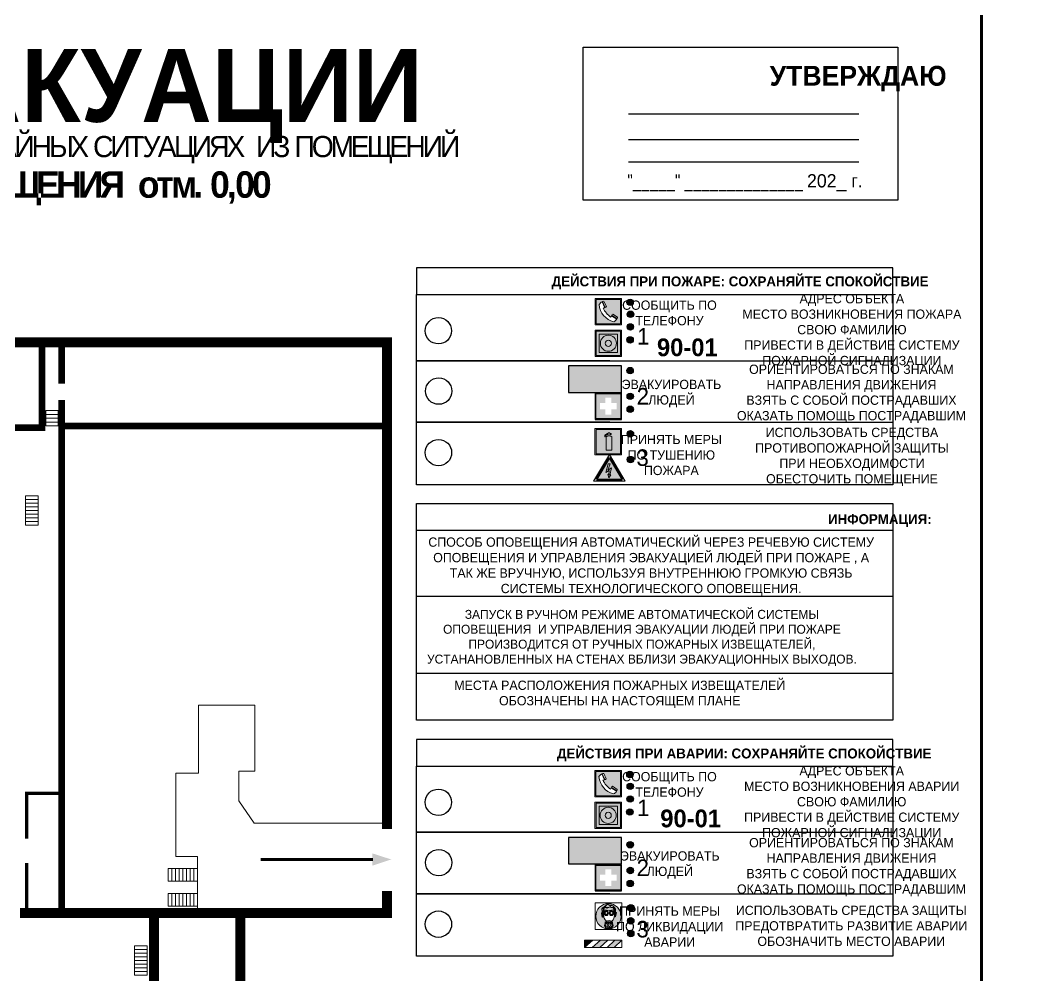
# Model space of a CAD drawing. Header units: millimetres. Extents: x 13114 to 67229, y 22859 to 38520.
# Drawn here: x 19167.7 to 19470.4, y 25558.4 to 25847 of the extents above; entities that cross this region are included whole.
import ezdxf

# ---------------------------------------------------------------- set-up
doc = ezdxf.new("R2010")
doc.units = ezdxf.units.MM
doc.layers.add('План_Штампы', color=7, linetype='Continuous')
doc.styles.add('обычный', font='arial.ttf')

# ---------------------------------------------------------------- blocks, each defined once
blk = doc.blocks.new('A$C3E6D3DDE')
at = {"lineweight": 5}
h = blk.add_hatch(color=40, dxfattribs=at)
h.paths.add_polyline_path([(24.1, 1.45), (16.46, -11.35), (31.74, -11.35)])
h.paths.add_polyline_path([(24.09, -0.46), (30.03, -10.41), (18.14, -10.41)], flags=16)
h.paths.add_polyline_path([(24.54, -3.08), (23.41, -6.02), (25.13, -5.01), (24.33, -8.5), (24.82, -8.27), (23.79, -9.86), (23.4, -8.04), (23.8, -8.43), (24.04, -6.29), (22.39, -7.25), (23.44, -3.08)], flags=0)
h = blk.add_hatch(color=256, dxfattribs=at)
h.paths.add_polyline_path([(24.37, 0.03, 0.567511), (23.82, 0.03), (17.59, -10.4, 0.582454), (17.86, -10.88), (30.32, -10.88, 0.582149), (30.6, -10.4)])
h.paths.add_polyline_path([(24.09, -0.46), (18.14, -10.41), (30.03, -10.41)], flags=16)
h.paths.add_polyline_path([(24.54, -3.08), (23.41, -6.02), (25.13, -5.01), (24.33, -8.5), (24.82, -8.27), (23.79, -9.86), (23.4, -8.04), (23.8, -8.43), (24.04, -6.29), (22.39, -7.25), (23.44, -3.08)], flags=0)
h = blk.add_hatch(color=40, dxfattribs=at)
h.paths.add_polyline_path([(24.09, -0.46), (18.14, -10.41), (30.03, -10.41)])
h.paths.add_polyline_path([(24.82, -8.27), (23.79, -9.86), (23.4, -8.04), (23.8, -8.43), (24.04, -6.29), (22.39, -7.25), (23.44, -3.08), (24.54, -3.08), (23.41, -6.02), (25.13, -5.01), (24.33, -8.5)], flags=16)
at = {"color": 40, "lineweight": 5}
for p, q in [((16.46, -11.35), (24.1, 1.45)), ((24.1, 1.45), (31.74, -11.35))]:
    blk.add_line(p, q, dxfattribs=at)
at = {"lineweight": 5}
for p, q in [((17.59, -10.4), (23.82, 0.03)), ((24.37, 0.03), (30.6, -10.4)), ((18.14, -10.41), (24.09, -0.46)), ((23.44, -3.08), (22.39, -7.25)), ((23.41, -6.02), (24.54, -3.08)), ((24.54, -3.08), (23.44, -3.08)), ((24.09, -0.46), (30.03, -10.41)), ((22.39, -7.25), (24.04, -6.29)), ((23.8, -8.43), (23.4, -8.04)), ((23.4, -8.04), (23.79, -9.86)), ((25.13, -5.01), (23.41, -6.02)), ((23.79, -9.86), (24.82, -8.27)), ((24.04, -6.29), (23.8, -8.43)), ((24.33, -8.5), (25.13, -5.01)), ((24.82, -8.27), (24.33, -8.5)), ((17.86, -10.88), (30.32, -10.88)), ((18.14, -10.41), (30.03, -10.41))]:
    blk.add_line(p, q, dxfattribs=at)
at = {"color": 50, "lineweight": 5}
blk.add_line((31.74, -11.35), (16.46, -11.35), dxfattribs=at)
blk = doc.blocks.new('A$C38D26F80')
h = blk.add_hatch(color=5)
h.dxf.hatch_style = 1
h.paths.add_polyline_path([(-8.77, -4.48, 1), (-0.19, -4.48, 1)])
h.paths.add_polyline_path([(-6.75, -3.58), (-6.75, -3.31), (-6.62, -3.22), (-6.5, -3.22), (-6.42, -3.3), (-6.39, -3.28), (-6.59, -2.23), (-6.59, -2.01), (-6.38, -1.58), (-4.76, -0.4), (-4.13, -0.79, -0.362848), (-2.1, -2.1, -0.201049), (-2.17, -2.48, 0.085434), (-2.26, -3.13), (-1.9, -3.16), (-2.25, -4.7), (-2.4, -4.59), (-2.43, -4.34), (-2.36, -4.34), (-2.14, -3.34), (-2.47, -3.42), (-2.58, -1.95), (-2.77, -1.58), (-3.58, -1.52), (-3.92, -1.26), (-5.05, -1.73), (-4.87, -1.39), (-5.41, -1.6), (-5.41, -1.46), (-6.13, -1.87), (-6.18, -3.5), (-6.56, -3.47), (-6.37, -4.59), (-6.16, -4.43), (-6.16, -4.66), (-6.36, -4.79), (-6.37, -4.8), (-6.51, -4.76)], flags=16)
h.paths.add_polyline_path([(-6.51, -4.76), (-6.36, -4.79), (-6.37, -4.8)], flags=0)
h.paths.add_polyline_path([(-5.92, -2.34, 0.089508), (-2.67, -2.35), (-2.48, -3.88, -0.268602), (-3.4, -6.18, 0.262449), (-5.2, -6.18, -0.268602), (-6.11, -3.88)], flags=16)
edge = h.paths.add_edge_path(flags=16)
edge.add_ellipse((-5.19, -3.41), major_axis=(0, 0.842), ratio=0.848992, start_angle=0, end_angle=360)
edge = h.paths.add_edge_path(flags=0)
edge.add_ellipse((-5.19, -3.39), major_axis=(0, 0.665), ratio=0.853798, start_angle=0, end_angle=360)
edge = h.paths.add_edge_path(flags=0)
edge.add_ellipse((-5.19, -3.4), major_axis=(0, 0.528), ratio=0.864094, start_angle=0, end_angle=360)
edge = h.paths.add_edge_path(flags=16)
edge.add_ellipse((-3.47, -3.4), major_axis=(0, 0.842), ratio=0.848992, start_angle=0, end_angle=360)
h.paths.add_polyline_path([(-3.13, -6.45), (-3.13, -6.84, 0.383174), (-5.57, -6.85), (-5.57, -6.49, -0.369952)], flags=16)
edge = h.paths.add_edge_path(flags=0)
edge.add_ellipse((-3.47, -3.39), major_axis=(0, 0.665), ratio=0.853798, start_angle=0, end_angle=360)
edge = h.paths.add_edge_path(flags=0)
edge.add_ellipse((-3.47, -3.4), major_axis=(0, 0.528), ratio=0.864094, start_angle=0, end_angle=360)
edge = h.paths.add_edge_path(flags=16)
edge.add_ellipse((-4.34, -7.57), major_axis=(-1.48, 0), ratio=0.744955, start_angle=0, end_angle=360)
h.paths.add_polyline_path([(-5.01, -6.85, -1), (-5.15, -6.85, -1)], flags=0)
h.paths.add_polyline_path([(-5.33, -7.14, -1), (-5.47, -7.14, -1)], flags=0)
h.paths.add_polyline_path([(-4.61, -6.71, -1), (-4.74, -6.71, -1)], flags=16)
h.paths.add_polyline_path([(-5.43, -7.51, -1), (-5.57, -7.51, -1)], flags=0)
h.paths.add_polyline_path([(-4.26, -6.67, -1), (-4.4, -6.67, -1)], flags=16)
h.paths.add_polyline_path([(-4.74, -7.14, -1), (-4.88, -7.14, -1)], flags=0)
h.paths.add_polyline_path([(-4.93, -7.43, -1), (-5.07, -7.43, -1)], flags=0)
h.paths.add_polyline_path([(-4.41, -7.07, -1), (-4.54, -7.07, -1)], flags=0)
h.paths.add_polyline_path([(-5.33, -7.87, -1), (-5.46, -7.87, -1)], flags=0)
h.paths.add_polyline_path([(-3.8, -6.71, -1), (-3.94, -6.71, -1)], flags=16)
h.paths.add_polyline_path([(-4.85, -7.78, -1), (-4.98, -7.78, -1)], flags=0)
h.paths.add_polyline_path([(-3.96, -7.14, -1), (-4.1, -7.14, -1)], flags=0)
h.paths.add_polyline_path([(-4.33, -7.53, -1), (-4.47, -7.53, -1)], flags=0)
h.paths.add_polyline_path([(-5.09, -8.12, -1), (-5.23, -8.12, -1)], flags=0)
h.paths.add_polyline_path([(-3.5, -6.94, -1), (-3.64, -6.94, -1)], flags=0)
h.paths.add_polyline_path([(-4.54, -7.97, -1), (-4.68, -7.97, -1)], flags=0)
h.paths.add_polyline_path([(-3.66, -7.39, -1), (-3.8, -7.39, -1)], flags=0)
h.paths.add_polyline_path([(-4.73, -8.35, -1), (-4.86, -8.35, -1)], flags=0)
h.paths.add_polyline_path([(-4.09, -7.96, -1), (-4.23, -7.96, -1)], flags=0)
h.paths.add_polyline_path([(-3.77, -7.74, -1), (-3.91, -7.74, -1)], flags=0)
h.paths.add_polyline_path([(-3.22, -7.27, -1), (-3.35, -7.27, -1)], flags=0)
h.paths.add_polyline_path([(-4.34, -8.4, -1), (-4.47, -8.4, -1)], flags=0)
h.paths.add_polyline_path([(-3.16, -7.61, -1), (-3.3, -7.61, -1)], flags=0)
h.paths.add_polyline_path([(-3.9, -8.35, -1), (-4.04, -8.35, -1)], flags=0)
h.paths.add_polyline_path([(-3.32, -7.91, -1), (-3.46, -7.91, -1)], flags=0)
h.paths.add_polyline_path([(-3.55, -8.23, -1), (-3.69, -8.23, -1)], flags=0)
at = {"color": 5, "lineweight": 5}
for p, q in [((-4.48, 0), (-8.96, 0)), ((-8.96, 0), (-8.96, -4.48)), ((-4.48, 0), (0, 0)), ((0, 0), (0, -4.48)), ((-6.75, -3.31), (-6.62, -3.22)), ((-6.75, -3.58), (-6.75, -3.31)), ((-6.62, -3.22), (-6.5, -3.22)), ((-6.59, -2.01), (-6.38, -1.58)), ((-6.59, -2.23), (-6.59, -2.01)), ((-6.39, -3.28), (-6.59, -2.23)), ((-6.5, -3.22), (-6.42, -3.3)), ((-6.42, -3.3), (-6.39, -3.28)), ((-6.38, -1.58), (-4.76, -0.4)), ((-6.13, -1.87), (-6.18, -3.5)), ((-5.41, -1.46), (-6.13, -1.87)), ((-5.92, -2.34), (-6.11, -3.88)), ((-4.87, -1.39), (-5.41, -1.6)), ((-5.41, -1.6), (-5.41, -1.46)), ((-3.92, -1.26), (-5.05, -1.73)), ((-5.05, -1.73), (-4.87, -1.39)), ((-4.76, -0.4), (-4.13, -0.79)), ((-3.58, -1.52), (-3.92, -1.26)), ((-2.77, -1.58), (-3.58, -1.52)), ((-2.58, -1.95), (-2.77, -1.58)), ((-2.67, -2.34), (-2.48, -3.88)), ((-2.47, -3.42), (-2.58, -1.95)), ((-2.14, -3.34), (-2.47, -3.42)), ((-2.36, -4.34), (-2.14, -3.34)), ((-1.9, -3.16), (-2.26, -3.13)), ((-2.25, -4.7), (-1.9, -3.16)), ((-8.96, -8.96), (-8.96, -4.48)), ((-6.51, -4.76), (-6.75, -3.58)), ((-6.18, -3.5), (-6.56, -3.47)), ((-6.56, -3.47), (-6.37, -4.59)), ((-6.37, -4.8), (-6.51, -4.76)), ((-6.37, -4.59), (-6.16, -4.43)), ((-6.16, -4.66), (-6.37, -4.8)), ((-6.16, -4.43), (-6.16, -4.66)), ((-5.57, -6.49), (-5.57, -6.85)), ((-3.13, -6.45), (-3.13, -6.84)), ((-2.43, -4.34), (-2.4, -4.59)), ((-2.43, -4.34), (-2.36, -4.34)), ((-2.4, -4.59), (-2.25, -4.7)), ((0, -8.96), (0, -4.48)), ((-4.48, -8.96), (-8.96, -8.96)), ((-4.48, -8.96), (0, -8.96))]:
    blk.add_line(p, q, dxfattribs=at)
at = {"color": 5}
for p, q in [((-6.75, -3.31), (-6.62, -3.22)), ((-6.75, -3.58), (-6.75, -3.31)), ((-6.62, -3.22), (-6.5, -3.22)), ((-6.59, -2.01), (-6.38, -1.58)), ((-6.59, -2.23), (-6.59, -2.01)), ((-6.39, -3.28), (-6.59, -2.23)), ((-6.5, -3.22), (-6.42, -3.3)), ((-6.42, -3.3), (-6.39, -3.28)), ((-6.38, -1.58), (-4.76, -0.4)), ((-6.13, -1.87), (-6.18, -3.5)), ((-5.41, -1.46), (-6.13, -1.87)), ((-4.87, -1.39), (-5.41, -1.6)), ((-5.41, -1.6), (-5.41, -1.46)), ((-3.92, -1.26), (-5.05, -1.73)), ((-5.05, -1.73), (-4.87, -1.39)), ((-4.76, -0.4), (-4.13, -0.79)), ((-3.58, -1.52), (-3.92, -1.26)), ((-2.77, -1.58), (-3.58, -1.52)), ((-2.58, -1.95), (-2.77, -1.58)), ((-2.47, -3.42), (-2.58, -1.95)), ((-2.14, -3.34), (-2.47, -3.42)), ((-2.36, -4.34), (-2.14, -3.34)), ((-2.26, -3.13), (-1.9, -3.16)), ((-1.9, -3.16), (-2.25, -4.7)), ((-6.51, -4.76), (-6.75, -3.58)), ((-6.18, -3.5), (-6.56, -3.47)), ((-6.56, -3.47), (-6.37, -4.59)), ((-6.37, -4.8), (-6.51, -4.76)), ((-6.36, -4.79), (-6.51, -4.76)), ((-6.37, -4.59), (-6.16, -4.43)), ((-6.16, -4.66), (-6.37, -4.8)), ((-6.16, -4.66), (-6.36, -4.79)), ((-6.16, -4.43), (-6.16, -4.66)), ((-2.4, -4.59), (-2.43, -4.34)), ((-2.43, -4.34), (-2.36, -4.34)), ((-2.25, -4.7), (-2.4, -4.59))]:
    blk.add_line(p, q, dxfattribs=at)
at = {"color": 5, "lineweight": 5}
for centre, radius in [((-4.48, -4.48), 4.29), ((-5.08, -6.85), 0.0678), ((-4.67, -6.71), 0.0678), ((-4.33, -6.67), 0.0678), ((-3.87, -6.71), 0.0678), ((-5.5, -7.51), 0.0678), ((-5.4, -7.14), 0.0678), ((-5.4, -7.87), 0.0678), ((-5.16, -8.12), 0.0678), ((-5, -7.43), 0.0678), ((-4.91, -7.78), 0.0678), ((-4.81, -7.14), 0.0678), ((-4.79, -8.35), 0.0678), ((-4.61, -7.97), 0.0678), ((-4.47, -7.07), 0.0678), ((-4.4, -7.53), 0.0678), ((-4.4, -8.4), 0.0678), ((-4.16, -7.96), 0.0678), ((-4.03, -7.14), 0.0678), ((-3.97, -8.35), 0.0678), ((-3.84, -7.74), 0.0678), ((-3.73, -7.39), 0.0678), ((-3.62, -8.23), 0.0678), ((-3.57, -6.94), 0.0678), ((-3.39, -7.91), 0.0678), ((-3.28, -7.27), 0.0678), ((-3.23, -7.61), 0.0678)]:
    blk.add_circle(centre, radius, dxfattribs=at)
for centre, radius, start, end in [((-4.28, 6.66), 9.15, 259.6987, 280.1569), ((-0.47, -3.05), 1.79, 161.5846, 182.4584), ((-2.6, -2.2), 0.513, 326.4781, 11.7739), ((-3.66, -4.24), 2.47, 171.573, 231.7124), ((-4.33, -7.88), 1.87, 50.358, 131.5662), ((-4.34, -8.2), 1.82, 48.4943, 132.3565), ((-4.3, -7.78), 1.83, 60.5889, 119.4111), ((-4.93, -4.24), 2.47, 308.2876, 8.427)]:
    blk.add_arc(centre, radius, start, end, dxfattribs=at)
at = {"color": 5}
for centre, radius, start, end in [((-3.89, -2.66), 1.88, 17.387, 97.1599), ((-0.35, -3.07), 1.91, 162.2553, 181.7878), ((-2.6, -2.2), 0.511, 326.3906, 11.8614)]:
    blk.add_arc(centre, radius, start, end, dxfattribs=at)
at = {"color": 5, "lineweight": 5}
for centre, major_axis, ratio in [((-5.19, -3.41), (0, 0.842), 0.848992), ((-5.19, -3.39), (0, 0.665), 0.853798), ((-5.19, -3.4), (0, 0.528), 0.864094), ((-3.47, -3.4), (0, 0.842), 0.848992), ((-3.47, -3.39), (0, 0.665), 0.853798), ((-3.47, -3.4), (0, 0.528), 0.864094), ((-4.34, -7.57), (-1.48, 0), 0.744955)]:
    blk.add_ellipse(centre, major_axis=major_axis, ratio=ratio, dxfattribs=at)
blk = doc.blocks.new('A$C47DD6509')
at = {"lineweight": 5}
for points in [[(-8.69, 0), (-11.19, 0), (-11.19, -2.22)], [(-4.22, 0), (-6.45, 0), (-8.91, -2.22), (-6.61, -2.22)], [(0, 0), (-2.09, 0), (-4.36, -2.22), (-2.29, -2.22)]]:
    blk.add_hatch(color=242, dxfattribs=at).paths.add_polyline_path(points)
at = {"color": 242, "lineweight": 5}
for p, q in [((-11.19, -2.22), (-8.69, 0)), ((-11.19, -2.22), (-11.19, 0)), ((-11.19, 0), (-8.69, 0)), ((-11.19, 0), (0, 0)), ((-8.91, -2.22), (-6.45, 0)), ((-6.61, -2.22), (-4.22, 0)), ((-4.36, -2.22), (-2.09, 0)), ((-2.29, -2.22), (0, 0)), ((0, 0), (0, -2.22)), ((0, -2.22), (-11.19, -2.22))]:
    blk.add_line(p, q, dxfattribs=at)
blk = doc.blocks.new('A$C456E1F9C')
at = {"lineweight": 5}
h = blk.add_hatch(color=242, dxfattribs=at)
h.paths.add_polyline_path([(0.51, -1.47), (0.51, -13.26), (12.29, -13.26), (12.29, -1.47)])
h.paths.add_polyline_path([(5.42, -4.95, -0.254479), (4.78, -5.4), (3.52, -2.53, -0.209735), (4.23, -2.4)], flags=16)
h.paths.add_polyline_path([(8.53, -8.6), (10.87, -10.17), (10.54, -10.76), (8.03, -9.13, -0.192251)], flags=16)
h.paths.add_polyline_path([(4.61, -5.49, 0.005518), (3.87, -5.72, 0.128647), (7.49, -10.01, 0.00809), (7.83, -9.33), (10.47, -10.97, -0.16736), (8.99, -12.25, -0.327862), (1.95, -3.95, -0.166952), (3.36, -2.62)], flags=16)
at = {"color": 242, "lineweight": 5}
for p, q in [((0, -13.77), (0, -0.97)), ((12.8, -0.97), (0, -0.97)), ((4.61, -5.49), (3.36, -2.62)), ((3.52, -2.53), (4.78, -5.4)), ((4.23, -2.4), (5.42, -4.95)), ((12.8, -13.77), (12.8, -0.97)), ((7.83, -9.33), (10.47, -10.97)), ((8.03, -9.13), (10.54, -10.76)), ((10.81, -10.12), (8.53, -8.6)), ((0, -13.77), (12.8, -13.77)), ((10.54, -10.76), (10.8, -10.3)), ((10.8, -10.3), (10.81, -10.12))]:
    blk.add_line(p, q, dxfattribs=at)
blk.add_lwpolyline([(0.51, -1.47), (12.29, -1.47), (12.29, -13.26), (0.51, -13.26)], close=True, dxfattribs=at)
for centre, radius, start, end in [((4.59, -5.34), 2.99, 114.2845, 152.1974), ((11.12, -3.31), 9.19, 183.9915, 256.6009), ((4.02, -3.27), 0.891, 76.3284, 123.7092), ((14.98, -39.1), 35.17, 107.1487, 108.4135), ((13.86, -0.94), 11.08, 205.5536, 234.8762), ((4.68, -4.59), 0.824, 276.9621, 334.0723), ((-13.31, 0.8), 23.44, 332.5487, 334.4027), ((8.94, -9.5), 0.989, 114.4092, 157.9388), ((7.87, -9.46), 3, 291.9291, 329.9329)]:
    blk.add_arc(centre, radius, start, end, dxfattribs=at)
blk = doc.blocks.new('A$C54414219')
at = {"true_color": 0xffffff}
h = blk.add_hatch(color=7, dxfattribs=at)
h.paths.add_polyline_path([(2.39, -9.45), (2.39, -18.3), (11.23, -18.3), (11.23, -9.45)], flags=0)
h.paths.add_polyline_path([(10.71, -13.87, -1), (2.92, -13.87, -1)], flags=0)
h.paths.add_polyline_path([(8.3, -13.87, -1), (5.33, -13.87, -1)], flags=0)
h.paths.add_polyline_path([(0.41, -7.47), (0.41, -20.27), (13.21, -20.27), (13.21, -7.47)])
h.paths.add_polyline_path([(0.92, -19.77), (12.71, -19.77), (12.71, -7.98), (0.92, -7.98)], flags=16)
h.paths.add_polyline_path([(11.23, -9.45), (11.23, -18.3), (2.39, -18.3), (2.39, -9.45)], flags=0)
at = {"lineweight": 5}
h = blk.add_hatch(color=242, dxfattribs=at)
h.paths.add_polyline_path([(12.71, -7.98), (0.92, -7.98), (0.92, -19.77), (12.71, -19.77)])
h.paths.add_polyline_path([(11.23, -18.3), (2.39, -18.3), (2.39, -9.45), (11.23, -9.45)], flags=16)
h.paths.add_polyline_path([(10.71, -13.87, -1), (2.92, -13.87, -1)], flags=0)
h.paths.add_polyline_path([(8.3, -13.87, -1), (5.33, -13.87, -1)], flags=0)
at = {"true_color": 0xffffff}
h = blk.add_hatch(color=7, dxfattribs=at)
h.paths.add_polyline_path([(2.39, -9.45), (2.39, -18.3), (11.23, -18.3), (11.23, -9.45)])
h.paths.add_polyline_path([(10.71, -13.87, -1), (2.92, -13.87, -1)], flags=16)
h.paths.add_polyline_path([(8.3, -13.87, -1), (5.33, -13.87, -1)], flags=0)
at = {"lineweight": 5}
h = blk.add_hatch(color=242, dxfattribs=at)
h.paths.add_polyline_path([(2.92, -13.87, 1), (10.71, -13.87, 1)])
h.paths.add_polyline_path([(8.3, -13.87, -1), (5.33, -13.87, -1)], flags=16)
at = {"color": 242, "lineweight": 5}
for p, q in [((0.41, -20.27), (0.41, -7.47)), ((0.41, -7.47), (13.21, -7.47)), ((0.41, -7.47), (13.21, -7.47)), ((13.21, -20.27), (13.21, -7.47)), ((0.41, -20.27), (13.21, -20.27))]:
    blk.add_line(p, q, dxfattribs=at)
for points in [[(0.92, -7.98), (12.71, -7.98), (12.71, -19.77), (0.92, -19.77)], [(2.39, -9.45), (11.23, -9.45), (11.23, -18.3), (2.39, -18.3)]]:
    blk.add_lwpolyline(points, close=True, dxfattribs=at)
for radius in [3.89, 1.49]:
    blk.add_circle((6.81, -13.87), radius, dxfattribs=at)
blk = doc.blocks.new('A$C32E8229D')
at = {"true_color": 0xffffff}
blk.add_hatch(color=7, dxfattribs=at).paths.add_polyline_path([(0, 0), (0, -8), (16, -8), (16, 0)])
h = blk.add_hatch(color=126)
h.paths.add_polyline_path([(0.2, -0.2), (15.8, -0.2), (15.8, -7.8), (0.2, -7.8)])
h.paths.add_polyline_path([(13.49, -2.05), (12.08, -2.05), (11.37, -2.63, 0.162397), (11.29, -2.84), (11.29, -3.63), (10.35, -3.63), (10.35, -4.05), (11.68, -4.05), (11.68, -3.48), (12.26, -4.28), (11.29, -5.1), (11.29, -6.78), (11.85, -6.78), (11.85, -5.44), (12.8, -4.64), (12.8, -5.94), (14.46, -5.94), (14.46, -5.39), (13.45, -5.39), (13.45, -3.97), (12.46, -2.59), (13.15, -2.59), (13.69, -3.34), (14.18, -3)], flags=16)
h.paths.add_polyline_path([(10.74, -1.82, 1), (11.8, -1.82, 1)], flags=16)
h.paths.add_polyline_path([(9.39, -3.59), (5.99, -3.59), (6.56, -3.03), (5.91, -3.03), (5.1, -3.83), (5.91, -4.64), (6.56, -4.64), (5.99, -4.09), (9.39, -4.09)], flags=16)
h.paths.add_polyline_path([(4.29, -1.08), (1.72, -1.08), (1.72, -6.6), (4.29, -6.6)], flags=16)
at = {"color": 126}
blk.add_lwpolyline([(16, -8), (0, -8), (0, 0), (16, 0)], close=True, dxfattribs=at)
blk = doc.blocks.new('A$C18900ED3')
h = blk.add_hatch(color=126)
h.paths.add_polyline_path([(-0.18, -0.18), (-7.02, -0.18), (-7.02, -7.02), (-0.18, -7.02)])
h.paths.add_polyline_path([(-5.89, -4.46), (-5.89, -2.77), (-4.46, -2.77), (-4.46, -1.31), (-2.77, -1.31), (-2.77, -2.77), (-1.33, -2.77), (-1.33, -4.46), (-2.77, -4.46), (-2.77, -5.89), (-4.46, -5.89), (-4.46, -4.46)], flags=16)
at = {"color": 126}
for p, q in [((-7.2, 0), (-7.2, -7.2)), ((0, 0), (-7.2, 0)), ((0, -7.2), (0, 0)), ((-7.02, -7.02), (-7.02, -0.18)), ((-7.02, -0.18), (-0.18, -0.18)), ((-0.18, -0.18), (-0.18, -7.02)), ((-7.2, -7.2), (0, -7.2)), ((-0.18, -7.02), (-7.02, -7.02))]:
    blk.add_line(p, q, dxfattribs=at)
blk = doc.blocks.new('A$C3AD82952')
at = {"true_color": 0xf5f5ff}
h = blk.add_hatch(color=7, dxfattribs=at)
h.dxf.hatch_style = 1
h.paths.add_polyline_path([(8.21, 8.73, 0.414214), (7.89, 9.05), (7.22, 9.05), (7.22, 9.92), (7.59, 9.92, 1), (7.57, 10.36), (7.22, 10.36), (7.22, 10.6), (6.43, 10.6), (6.43, 10.36), (6.01, 10.36), (4.74, 9.59), (4.74, 8.69), (4.98, 8.73), (4.98, 9.26), (6.12, 9.91), (6.43, 9.91), (6.43, 9.05), (5.76, 9.05, 0.414214), (5.44, 8.73), (5.44, 2.2), (8.21, 2.2)], flags=0)
h.paths.add_polyline_path([(12.8, 12.8), (0, 12.8), (0, 0), (12.8, 0)])
h.paths.add_polyline_path([(0.51, 12.29), (12.29, 12.29), (12.29, 0.51), (0.51, 0.51)], flags=16)
h.paths.add_polyline_path([(4.74, 9.59), (6.01, 10.36), (6.43, 10.36), (6.43, 10.6), (7.22, 10.6), (7.22, 10.36), (7.59, 10.36, -0.94586), (7.59, 9.92), (7.22, 9.92), (7.22, 9.05), (7.89, 9.05, -0.414214), (8.21, 8.73), (8.21, 2.2), (5.44, 2.2), (5.44, 8.73, -0.414214), (5.76, 9.05), (6.43, 9.05), (6.43, 9.91), (6.12, 9.91), (4.98, 9.26), (4.98, 8.73), (4.74, 8.69)], flags=0)
h = blk.add_hatch(color=242)
h.dxf.hatch_style = 1
h.paths.add_polyline_path([(12.29, 12.29), (0.51, 12.29), (0.51, 0.51), (12.29, 0.51)])
h.paths.add_polyline_path([(4.74, 8.69), (4.74, 9.59), (6.01, 10.36), (6.43, 10.36), (6.43, 10.6), (7.22, 10.6), (7.22, 10.36), (7.59, 10.36, -0.94586), (7.59, 9.92), (7.22, 9.92), (7.22, 9.05), (7.89, 9.05, -0.414214), (8.21, 8.73), (8.21, 2.2), (5.44, 2.2), (5.44, 8.73, -0.414214), (5.76, 9.05), (6.43, 9.05), (6.43, 9.91), (6.12, 9.91), (4.98, 9.26), (4.98, 8.73)], flags=16)
h = blk.add_hatch(color=7, dxfattribs=at)
h.dxf.hatch_style = 1
h.paths.add_polyline_path([(8.21, 8.73, 0.414214), (7.89, 9.05), (7.22, 9.05), (7.22, 9.92), (7.59, 9.92, 1), (7.57, 10.36), (7.22, 10.36), (7.22, 10.6), (6.43, 10.6), (6.43, 10.36), (6.01, 10.36), (4.74, 9.59), (4.74, 8.69), (4.98, 8.73), (4.98, 9.26), (6.12, 9.91), (6.43, 9.91), (6.43, 9.05), (5.76, 9.05, 0.414214), (5.44, 8.73), (5.44, 2.2), (8.21, 2.2)])
at = {"color": 242, "lineweight": 5}
for p, q in [((0, 0), (0, 12.8)), ((0, 12.8), (12.8, 12.8)), ((6.01, 10.36), (4.74, 9.59)), ((4.98, 9.26), (6.12, 9.91)), ((6.01, 10.36), (6.43, 10.36)), ((6.12, 9.91), (6.43, 9.91)), ((7.22, 10.6), (6.43, 10.6)), ((6.43, 10.6), (6.43, 10.36)), ((6.43, 9.91), (6.43, 9.05)), ((7.22, 10.36), (7.22, 10.6)), ((7.59, 10.36), (7.22, 10.36)), ((7.22, 9.05), (7.22, 9.92)), ((7.59, 9.92), (7.22, 9.92)), ((12.8, 0), (12.8, 12.8)), ((4.74, 9.59), (4.74, 8.69)), ((4.74, 8.69), (4.98, 8.73)), ((4.98, 8.73), (4.98, 9.26)), ((5.44, 2.2), (5.44, 8.73)), ((5.76, 9.05), (6.43, 9.05)), ((7.89, 9.05), (7.22, 9.05)), ((8.21, 2.2), (8.21, 8.73)), ((0, 0), (12.8, 0)), ((5.44, 2.2), (8.21, 2.2))]:
    blk.add_line(p, q, dxfattribs=at)
blk.add_lwpolyline([(0.51, 12.29), (12.29, 12.29), (12.29, 0.51), (0.51, 0.51)], close=True, dxfattribs=at)
for centre, radius, start, end in [((7.58, 10.14), 0.223, 273.1875, 86.8125), ((5.76, 8.73), 0.32, 90, 180), ((7.89, 8.73), 0.32, 0, 90)]:
    blk.add_arc(centre, radius, start, end, dxfattribs=at)

msp = doc.modelspace()

# ---------------------------------------------------------------- hatches: boundary and pattern name
at = {"lineweight": 0}
h = msp.add_hatch(color=256, dxfattribs=at)
h.dxf.hatch_style = 1
h.paths.add_polyline_path([(19350.9, 25761.8, 1), (19352.83, 25761.8, 1)])
h = msp.add_hatch(color=256, dxfattribs=at)
h.dxf.hatch_style = 1
h.paths.add_polyline_path([(19351, 25758.21, 1), (19352.94, 25758.21, 1)])
h = msp.add_hatch(color=256, dxfattribs=at)
h.dxf.hatch_style = 1
h.paths.add_polyline_path([(19350.96, 25754.4, 1), (19352.9, 25754.4, 1)])
h = msp.add_hatch(color=256, dxfattribs=at)
h.dxf.hatch_style = 1
h.paths.add_polyline_path([(19350.88, 25750.47, 1), (19352.81, 25750.47, 1)])
h = msp.add_hatch(color=256, dxfattribs=at)
h.dxf.hatch_style = 1
h.paths.add_polyline_path([(19350.89, 25741.2, 1), (19352.83, 25741.2, 1)])
h = msp.add_hatch(color=256, dxfattribs=at)
h.dxf.hatch_style = 1
h.paths.add_polyline_path([(19350.93, 25733.42, 1), (19352.87, 25733.42, 1)])
h = msp.add_hatch(color=256, dxfattribs=at)
h.dxf.hatch_style = 1
h.paths.add_polyline_path([(19350.93, 25729.52, 1), (19352.86, 25729.52, 1)])
h = msp.add_hatch(color=256, dxfattribs=at)
h.dxf.hatch_style = 1
h.paths.add_polyline_path([(19350.99, 25722.1, 1), (19352.92, 25722.1, 1)])
h = msp.add_hatch(color=256, dxfattribs=at)
h.dxf.hatch_style = 1
h.paths.add_polyline_path([(19350.99, 25714.33, 1), (19352.92, 25714.33, 1)])
h = msp.add_hatch(color=256, dxfattribs=at)
h.dxf.hatch_style = 1
h.paths.add_polyline_path([(19350.83, 25619.24, 1), (19352.77, 25619.24, 1)])
h = msp.add_hatch(color=256, dxfattribs=at)
h.dxf.hatch_style = 1
h.paths.add_polyline_path([(19350.94, 25615.66, 1), (19352.87, 25615.66, 1)])
h = msp.add_hatch(color=256, dxfattribs=at)
h.dxf.hatch_style = 1
h.paths.add_polyline_path([(19350.9, 25611.85, 1), (19352.83, 25611.85, 1)])
h = msp.add_hatch(color=256, dxfattribs=at)
h.dxf.hatch_style = 1
h.paths.add_polyline_path([(19350.82, 25607.92, 1), (19352.75, 25607.92, 1)])
h = msp.add_hatch(color=256, dxfattribs=at)
h.dxf.hatch_style = 1
h.paths.add_polyline_path([(19350.9, 25598.03, 1), (19352.83, 25598.03, 1)])
h = msp.add_hatch(color=256, dxfattribs=at)
h.dxf.hatch_style = 1
h.paths.add_polyline_path([(19350.94, 25590.25, 1), (19352.87, 25590.25, 1)])
h = msp.add_hatch(color=256, dxfattribs=at)
h.dxf.hatch_style = 1
h.paths.add_polyline_path([(19350.94, 25586.35, 1), (19352.87, 25586.35, 1)])
h = msp.add_hatch(color=256, dxfattribs=at)
h.dxf.hatch_style = 1
h.paths.add_polyline_path([(19351.09, 25579, 1), (19353.03, 25579, 1)])
h = msp.add_hatch(color=256, dxfattribs=at)
h.dxf.hatch_style = 1
h.paths.add_polyline_path([(19351.09, 25575.05, 1), (19353.02, 25575.05, 1)])
h = msp.add_hatch(color=256, dxfattribs=at)
h.dxf.hatch_style = 1
h.paths.add_polyline_path([(19351.09, 25571.22, 1), (19353.02, 25571.22, 1)])

# ---------------------------------------------------------------- linework, layer by layer
at = {"color": 6, "lineweight": 100}
for points in [[(18857.94, 25460.27), (19457.94, 25460.27), (19457.94, 25855.27), (18857.94, 25855.27)], [(19457.94, 25460.27), (20057.94, 25460.27), (20057.94, 25855.27), (19457.94, 25855.27)]]:
    msp.add_lwpolyline(points, close=True, dxfattribs=at)
for points in [[(19337.65, 25838.81), (19432.66, 25838.81), (19432.66, 25792.61), (19337.65, 25792.61)], [(19287.36, 25764.15), (19431.12, 25764.15), (19431.12, 25772.2), (19287.36, 25772.2)], [(19287.36, 25764.15), (19431.12, 25764.15), (19431.12, 25706.75), (19287.36, 25706.75)], [(19287.36, 25621.78), (19431.12, 25621.78), (19431.12, 25629.83), (19287.36, 25629.83)], [(19287.36, 25621.78), (19431.12, 25621.78), (19431.12, 25564.38), (19287.36, 25564.38)]]:
    msp.add_lwpolyline(points, close=True)
for points in [[(19351.41, 25818.76), (19420.93, 25818.76)], [(19351.41, 25811), (19420.93, 25811)], [(19351.41, 25804.22), (19420.93, 25804.22)], [(19345.77, 25744.15), (19287.36, 25744.15), (19431.12, 25744.15)], [(19345.77, 25725.58), (19287.36, 25725.58), (19431.12, 25725.58)], [(19345.77, 25601.78), (19287.36, 25601.78), (19431.12, 25601.78)], [(19345.77, 25583.21), (19287.36, 25583.21), (19431.12, 25583.21)]]:
    msp.add_lwpolyline(points)
at = {"lineweight": 0}
for points, const_width in [([(19115.37, 25749.77), (19278.45, 25749.77), (19278.45, 25602.83)], 3), ([(19151.49, 25724), (19174.36, 25724), (19174.36, 25749.83)], 2), ([(19180.29, 25737.26), (19180.29, 25749.82)], 2), ([(19180.29, 25577.44), (19180.29, 25732.32)], 2), ([(19180.29, 25724.5), (19278.85, 25724.5)], 2), ([(19169.75, 25599.87), (19169.75, 25613.52), (19180.52, 25613.52)], 1), ([(19169.75, 25577.4), (19169.75, 25592.49)], 1), ([(19278.45, 25584.09), (19278.45, 25577.44), (19234.18, 25577.44)], 3), ([(19167.71, 25577.44), (19234.18, 25577.44), (19234.18, 25508.23), (19148.7, 25508.23), (19148.7, 25518.85)], 3), ([(19208.15, 25577.44), (19208.15, 25548.9)], 3)]:
    msp.add_lwpolyline(points, dxfattribs=dict(at, const_width=const_width))
for points in [[(19175.53, 25727.99), (19179.19, 25727.99), (19179.19, 25729.15), (19175.53, 25729.15)], [(19175.53, 25726.83), (19179.19, 25726.83), (19179.19, 25727.99), (19175.53, 25727.99)], [(19175.53, 25725.67), (19179.19, 25725.67), (19179.19, 25726.83), (19175.53, 25726.83)], [(19175.53, 25724.5), (19179.19, 25724.5), (19179.19, 25725.67), (19175.53, 25725.67)], [(19169.37, 25702.31), (19173.22, 25702.31), (19173.22, 25703.42), (19169.37, 25703.42)], [(19169.37, 25701.2), (19173.22, 25701.2), (19173.22, 25702.31), (19169.37, 25702.31)], [(19169.37, 25700.09), (19173.22, 25700.09), (19173.22, 25701.2), (19169.37, 25701.2)], [(19169.37, 25698.98), (19173.22, 25698.98), (19173.22, 25700.09), (19169.37, 25700.09)], [(19169.37, 25697.87), (19173.22, 25697.87), (19173.22, 25698.98), (19169.37, 25698.98)], [(19169.37, 25696.76), (19173.22, 25696.76), (19173.22, 25697.87), (19169.37, 25697.87)], [(19169.37, 25695.65), (19173.22, 25695.65), (19173.22, 25696.76), (19169.37, 25696.76)], [(19169.37, 25694.54), (19173.22, 25694.54), (19173.22, 25695.65), (19169.37, 25695.65)], [(19212.44, 25590.86), (19212.44, 25587.01), (19213.55, 25587.01), (19213.55, 25590.86)], [(19213.55, 25590.86), (19213.55, 25587.01), (19214.66, 25587.01), (19214.66, 25590.86)], [(19214.66, 25590.86), (19214.66, 25587.01), (19215.77, 25587.01), (19215.77, 25590.86)], [(19215.77, 25590.86), (19215.77, 25587.01), (19216.88, 25587.01), (19216.88, 25590.86)], [(19216.88, 25590.86), (19216.88, 25587.01), (19217.99, 25587.01), (19217.99, 25590.86)], [(19217.99, 25590.86), (19217.99, 25587.01), (19219.1, 25587.01), (19219.1, 25590.86)], [(19219.1, 25590.86), (19219.1, 25587.01), (19220.21, 25587.01), (19220.21, 25590.86)], [(19220.21, 25590.86), (19220.21, 25587.01), (19221.32, 25587.01), (19221.32, 25590.86)], [(19212.44, 25583.29), (19212.44, 25579.44), (19213.55, 25579.44), (19213.55, 25583.29)], [(19213.55, 25583.29), (19213.55, 25579.44), (19214.66, 25579.44), (19214.66, 25583.29)], [(19214.66, 25583.29), (19214.66, 25579.44), (19215.77, 25579.44), (19215.77, 25583.29)], [(19215.77, 25583.29), (19215.77, 25579.44), (19216.88, 25579.44), (19216.88, 25583.29)], [(19216.88, 25583.29), (19216.88, 25579.44), (19217.99, 25579.44), (19217.99, 25583.29)], [(19217.99, 25583.29), (19217.99, 25579.44), (19219.1, 25579.44), (19219.1, 25583.29)], [(19219.1, 25583.29), (19219.1, 25579.44), (19220.21, 25579.44), (19220.21, 25583.29)], [(19220.21, 25583.29), (19220.21, 25579.44), (19221.32, 25579.44), (19221.32, 25583.29)], [(19202.22, 25566.41), (19206.06, 25566.41), (19206.06, 25567.52), (19202.22, 25567.52)], [(19202.22, 25565.3), (19206.06, 25565.3), (19206.06, 25566.41), (19202.22, 25566.41)], [(19202.22, 25564.19), (19206.06, 25564.19), (19206.06, 25565.3), (19202.22, 25565.3)], [(19202.22, 25563.08), (19206.06, 25563.08), (19206.06, 25564.19), (19202.22, 25564.19)], [(19202.22, 25561.97), (19206.06, 25561.97), (19206.06, 25563.08), (19202.22, 25563.08)], [(19202.22, 25560.86), (19206.06, 25560.86), (19206.06, 25561.97), (19202.22, 25561.97)], [(19202.22, 25559.75), (19206.06, 25559.75), (19206.06, 25560.86), (19202.22, 25560.86)], [(19202.22, 25558.64), (19206.06, 25558.64), (19206.06, 25559.75), (19202.22, 25559.75)]]:
    msp.add_lwpolyline(points, close=True, dxfattribs=at)
at = {"color": 0}
msp.add_lwpolyline([(19287.36, 25701.09), (19431.12, 25701.09), (19431.12, 25635.64), (19287.36, 25635.64)], close=True, dxfattribs=at)
for points in [[(19287.36, 25693.04), (19431.12, 25693.04)], [(19287.36, 25673.04), (19431.12, 25673.04)], [(19287.36, 25649.79), (19431.12, 25649.79)]]:
    msp.add_lwpolyline(points, dxfattribs=at)
at = {"lineweight": 0}
msp.add_lwpolyline([(19221.32, 25578.34), (19221.32, 25594.49), (19214.7, 25594.49), (19214.7, 25619.6), (19221.54, 25619.6), (19221.54, 25640.14), (19238.63, 25640.14), (19238.63, 25620.28), (19233.75, 25620.28), (19233.75, 25611.32), (19238.4, 25604.51), (19278.05, 25604.51)], dxfattribs=at)
at = {"color": 126, "lineweight": 100, "true_color": 0x008754}
msp.add_lwpolyline([(19274.25, 25593.54), (19240.35, 25593.54)], dxfattribs=at)
for centre, radius in [((19351.86, 25761.8), 0.966), ((19293.98, 25753.23), 3.98), ((19351.97, 25758.21), 0.966), ((19351.93, 25754.4), 0.966), ((19351.85, 25750.47), 0.966), ((19351.86, 25741.2), 0.966), ((19294.08, 25735), 3.98), ((19351.9, 25733.42), 0.966), ((19351.89, 25729.52), 0.966), ((19351.95, 25722.1), 0.966), ((19294.01, 25716.42), 3.98), ((19351.96, 25714.33), 0.966), ((19351.8, 25619.24), 0.966), ((19293.98, 25610.86), 3.98), ((19351.9, 25615.66), 0.966), ((19351.87, 25611.85), 0.966), ((19351.78, 25607.92), 0.966), ((19351.87, 25598.03), 0.966), ((19294.08, 25592.63), 3.98), ((19351.91, 25590.25), 0.966), ((19351.9, 25586.35), 0.966), ((19294.01, 25574.05), 3.98), ((19352.06, 25579), 0.966), ((19352.05, 25575.05), 0.966), ((19352.06, 25571.22), 0.966)]:
    msp.add_circle(centre, radius)
at = {"layer": 'План_Штампы', "color": 126, "true_color": 0x008754}
msp.add_solid([(19274.01, 25591.7), (19274.02, 25595.44), (19279.76, 25593.58)], dxfattribs=at)

# ---------------------------------------------------------------- block references
for name, p, xscale, yscale, zscale in [('A$C456E1F9C', (19341.31, 25763.61), 0.625, 0.625, 0.625), ('A$C54414219', (19341.05, 25758.12), 0.625, 0.625, 0.625), ('A$C18900ED3', (19349.31, 25734.48), 1.111111111007631, 1.111111111007631, 1.111111111007631), ('A$C3AD82952', (19341.26, 25715.75), 0.625, 0.625, 0.625), ('A$C3E6D3DDE', (19330.55, 25714.94), 0.625, 0.625, 0.625), ('A$C456E1F9C', (19341.24, 25621.06), 0.625, 0.625, 0.625), ('A$C54414219', (19340.99, 25615.57), 0.625, 0.625, 0.625), ('A$C18900ED3', (19349.31, 25592.11), 1.111111111007631, 1.111111111007631, 1.111111111007631), ('A$C38D26F80', (19349.33, 25580.44), 0.8928571427240968, 0.8928571427240968, 0.8928571427240968)]:
    msp.add_blockref(name, p, dxfattribs=dict(xscale=xscale, yscale=yscale, zscale=zscale))
at = {"xscale": -1}
for p in [(19349.31, 25742.63), (19349.31, 25600.26)]:
    msp.add_blockref('A$C32E8229D', p, dxfattribs=at)
at = {"color": 242, "true_color": 0xc1121c}
msp.add_blockref('A$C47DD6509', (19349.33, 25569.22), dxfattribs=at)

# ---------------------------------------------------------------- texts
at = {"lineweight": 0, "style": 'обычный'}
for s, insert, char_height, width, attachment_point in [('{\\fProxima Nova Rg|b1|i0|c204|p2;ПЛАН ЭВАКУАЦИИ}', (19012.17, 25838.31), 22, 493.8901, 1), ('\\pi-18,l18,t18;{\\fProxima Nova Rg|b1|i0|c204|p2;УТВЕРЖДАЮ\\H1.1997x; }', (19420.69, 25829.35), 6, 126.6484, 5), ('{\\fArial Narrow|b0|i0|c204|p34;"_____" ______________ \\fProxima Nova Rg|b0|i0|c204|p2;202_ г. }', (19386.56, 25797.93), 4, 78.6503, 5), ('{\\fProxima Nova Rg|b1|i0|c204|p2;ДЕЙСТВИЯ ПРИ ПОЖАРЕ: СОХРАНЯЙТЕ СПОКОЙСТВИЕ\\H1.6644x; }', (19385.07, 25767.7), 3, 175.1736, 5), ('{\\fProxima Nova Rg|b0|i0|c204|p2;СООБЩИТЬ ПО \\PТЕЛЕФОНУ}', (19363.74, 25758.6), 2.8, 126.6484, 5), ('\\pi-8.4,l8.4,t8.4;{\\fProxima Nova Rg|b0|i0|c204|p2;АДРЕС ОБЪЕКТА\\PМЕСТО ВОЗНИКНОВЕНИЯ ПОЖАРА \\PСВОЮ ФАМИЛИЮ\\PПРИВЕСТИ В ДЕЙСТВИЕ СИСТЕМУ \\PПОЖАРНОЙ СИГНАЛИЗАЦИИ}', (19418.81, 25753.17), 2.8, 126.6484, 5), ('{\\fProxima Nova Rg|b0|i0|c204|p2;1\\H1.1667x; }', (19355.84, 25751.54), 5, 126.6484, 5), ('{\\fProxima Nova Rg|b1|i0|c204|p2;\\H1.0714x;90-01\\fProxima Nova Rg|b0|i0|c204|p2;\\H0.93331x; \\H1.3449x; }', (19369.13, 25748.18), 5, 126.6484, 5), ('\\pi-8.4,l8.4,t8.4;{\\fProxima Nova Rg|b0|i0|c204|p2;ОРИЕНТИРОВАТЬСЯ ПО ЗНАКАМ \\PНАПРАВЛЕНИЯ ДВИЖЕНИЯ\\PВЗЯТЬ С СОБОЙ ПОСТРАДАВШИХ\\PОКАЗАТЬ ПОМОЩЬ ПОСТРАДАВШИМ}', (19418.67, 25734.19), 2.8, 126.6484, 5), ('{\\fProxima Nova Rg|b0|i0|c204|p2;ЭВАКУИРОВАТЬ \\PЛЮДЕЙ}', (19364.34, 25734.28), 2.8, 126.6484, 5), ('{\\fProxima Nova Rg|b0|i0|c204|p2;2\\H1.1967x; }', (19355.69, 25733.45), 5, 126.6484, 5), ('\\pi-8.4,l8.4,t8.4;{\\fProxima Nova Rg|b0|i0|c204|p2;ИСПОЛЬЗОВАТЬ СРЕДСТВА \\PПРОТИВОПОЖАРНОЙ ЗАЩИТЫ \\PПРИ НЕОБХОДИМОСТИ \\PОБЕСТОЧИТЬ ПОМЕЩЕНИЕ}', (19418.83, 25715.12), 2.8, 126.6484, 5), ('{\\fProxima Nova Rg|b0|i0|c204|p2;ПРИНЯТЬ МЕРЫ \\PПО ТУШЕНИЮ \\PПОЖАРА}', (19364.31, 25715.7), 2.8, 126.6484, 5), ('{\\fProxima Nova Rg|b0|i0|c204|p2;3\\H1.1967x; }', (19355.63, 25714.88), 5, 126.6484, 5), ('{\\fProxima Nova Rg|b1|i0|c204|p2;ИНФОРМАЦИЯ:\\H1.1997x; }', (19427.26, 25695.9), 3, 175.1736, 5), ('{\\fProxima Nova Rg|b0|i0|c204|p2;СПОСОБ ОПОВЕЩЕНИЯ АВТОМАТИЧЕСКИЙ ЧЕРЕЗ РЕЧЕВУЮ СИСТЕМУ ОПОВЕЩЕНИЯ И УПРАВЛЕНИЯ ЭВАКУАЦИЕЙ ЛЮДЕЙ ПРИ ПОЖАРЕ , А ТАК ЖЕ ВРУЧНУЮ, ИСПОЛЬЗУЯ ВНУТРЕННЮЮ ГРОМКУЮ СВЯЗЬ СИСТЕМЫ ТЕХНОЛОГИЧЕСКОГО ОПОВЕЩЕНИЯ.}', (19358.21, 25682), 2.8, 137.0334, 5), ('{\\fProxima Nova Rg|b0|i0|c204|p2;\\P\\pt8.1;ЗАПУСК В РУЧНОМ РЕЖИМЕ АВТОМАТИЧЕСКОЙ СИСТЕМЫ ОПОВЕЩЕНИЯ  И УПРАВЛЕНИЯ ЭВАКУАЦИИ ЛЮДЕЙ ПРИ ПОЖАРЕ ПРОИЗВОДИТСЯ ОТ РУЧНЫХ ПОЖАРНЫХ ИЗВЕЩАТЕЛЕЙ, УСТАНАНОВЛЕННЫХ НА СТЕНАХ ВБЛИЗИ ЭВАКУАЦИОННЫХ ВЫХОДОВ. }', (19355.43, 25662.7), 2.7, 131.4512, 5), ('\\pt8.4;{\\fProxima Nova Rg|b0|i0|c204|p2;\\PМЕСТА РАСПОЛОЖЕНИЯ ПОЖАРНЫХ ИЗВЕЩАТЕЛЕЙ ОБОЗНАЧЕНЫ НА НАСТОЯЩЕМ ПЛАНЕ}', (19348.73, 25645.78), 2.8, 118.5618, 5), ('{\\fProxima Nova Rg|b1|i0|c204|p2;ДЕЙСТВИЯ ПРИ АВАРИИ: СОХРАНЯЙТЕ СПОКОЙСТВИЕ\\H1.6644x; }', (19386.3, 25625.15), 3, 175.1736, 5), ('{\\fProxima Nova Rg|b0|i0|c204|p2;СООБЩИТЬ ПО \\PТЕЛЕФОНУ}', (19363.74, 25616.23), 2.8, 126.6484, 5), ('\\pi-8.4,l8.4,t8.4;{\\fProxima Nova Rg|b0|i0|c204|p2;АДРЕС ОБЪЕКТА\\PМЕСТО ВОЗНИКНОВЕНИЯ АВАРИИ\\PСВОЮ ФАМИЛИЮ\\PПРИВЕСТИ В ДЕЙСТВИЕ СИСТЕМУ \\PПОЖАРНОЙ СИГНАЛИЗАЦИИ}', (19418.75, 25610.61), 2.8, 126.6484, 5), ('{\\fProxima Nova Rg|b0|i0|c204|p2;1\\H1.1667x; }', (19355.84, 25609.17), 5, 126.6484, 5), ('{\\fProxima Nova Rg|b1|i0|c204|p2;\\H1.0714x;90-01\\fProxima Nova Rg|b0|i0|c204|p2;\\H0.93331x; \\H1.3449x; }', (19370.13, 25605.93), 5, 126.6484, 5), ('\\pi-8.4,l8.4,t8.4;{\\fProxima Nova Rg|b0|i0|c204|p2;ОРИЕНТИРОВАТЬСЯ ПО ЗНАКАМ \\PНАПРАВЛЕНИЯ ДВИЖЕНИЯ\\PВЗЯТЬ С СОБОЙ ПОСТРАДАВШИХ\\PОКАЗАТЬ ПОМОЩЬ ПОСТРАДАВШИМ}', (19418.68, 25591.25), 2.8, 126.6484, 5), ('{\\fProxima Nova Rg|b0|i0|c204|p2;ЭВАКУИРОВАТЬ \\PЛЮДЕЙ}', (19363.84, 25591.91), 2.8, 126.6484, 5), ('{\\fProxima Nova Rg|b0|i0|c204|p2;2\\H1.1967x; }', (19355.69, 25591.08), 5, 126.6484, 5), ('{\\fProxima Nova Rg|b0|i0|c204|p2;ПРИНЯТЬ МЕРЫ \\PПО ЛИКВИДАЦИИ \\PАВАРИИ}', (19363.8, 25573.33), 2.8, 126.6484, 5), ('\\pi-8.4,l8.4,t8.4;{\\fProxima Nova Rg|b0|i0|c204|p2;ИСПОЛЬЗОВАТЬ СРЕДСТВА ЗАЩИТЫ \\PПРЕДОТВРАТИТЬ РАЗВИТИЕ АВАРИИ\\PОБОЗНАЧИТЬ МЕСТО АВАРИИ}', (19418.62, 25573.52), 2.8, 126.6484, 5), ('{\\fProxima Nova Rg|b0|i0|c204|p2;3\\H1.1967x; }', (19355.63, 25572.51), 5, 126.6484, 5)]:
    msp.add_mtext(s, dxfattribs=dict(at, insert=insert, char_height=char_height, width=width, attachment_point=attachment_point))
at = {"color": 0, "lineweight": 0, "insert": (19162.25, 25812.22), "char_height": 8, "width": 449.2158, "attachment_point": 5, "style": 'обычный'}
msp.add_mtext('{\\fArial Black|b1|i0|c204|p34;\\H2x;\\T0.85;  \\fArial Narrow|b0|i0|c204|p34;\\H0.8x;\\W0.9;\\P\\fProxima Nova Rg|b0|i0|c204|p2;\\H0.5x;\\W1;\\C256;ПРИ ПОЖАРЕ  ИЛИ ДРУГИХ ЧРЕЗВЫЧАЙНЫХ СИТУАЦИЯХ  ИЗ ПОМЕЩЕНИЙ \\fProxima Nova Rg|b1|i0|c204|p2;\\H1.25x;\\PРЦ: УЧАСТОК СГУЩЕНИЯ\\fProxima Nova Rg|b1|i0|c0|p2;  \\fProxima Nova Rg|b1|i0|c204|p2;отм. 0,00}', dxfattribs=at)

doc.saveas('drawing.dxf')
